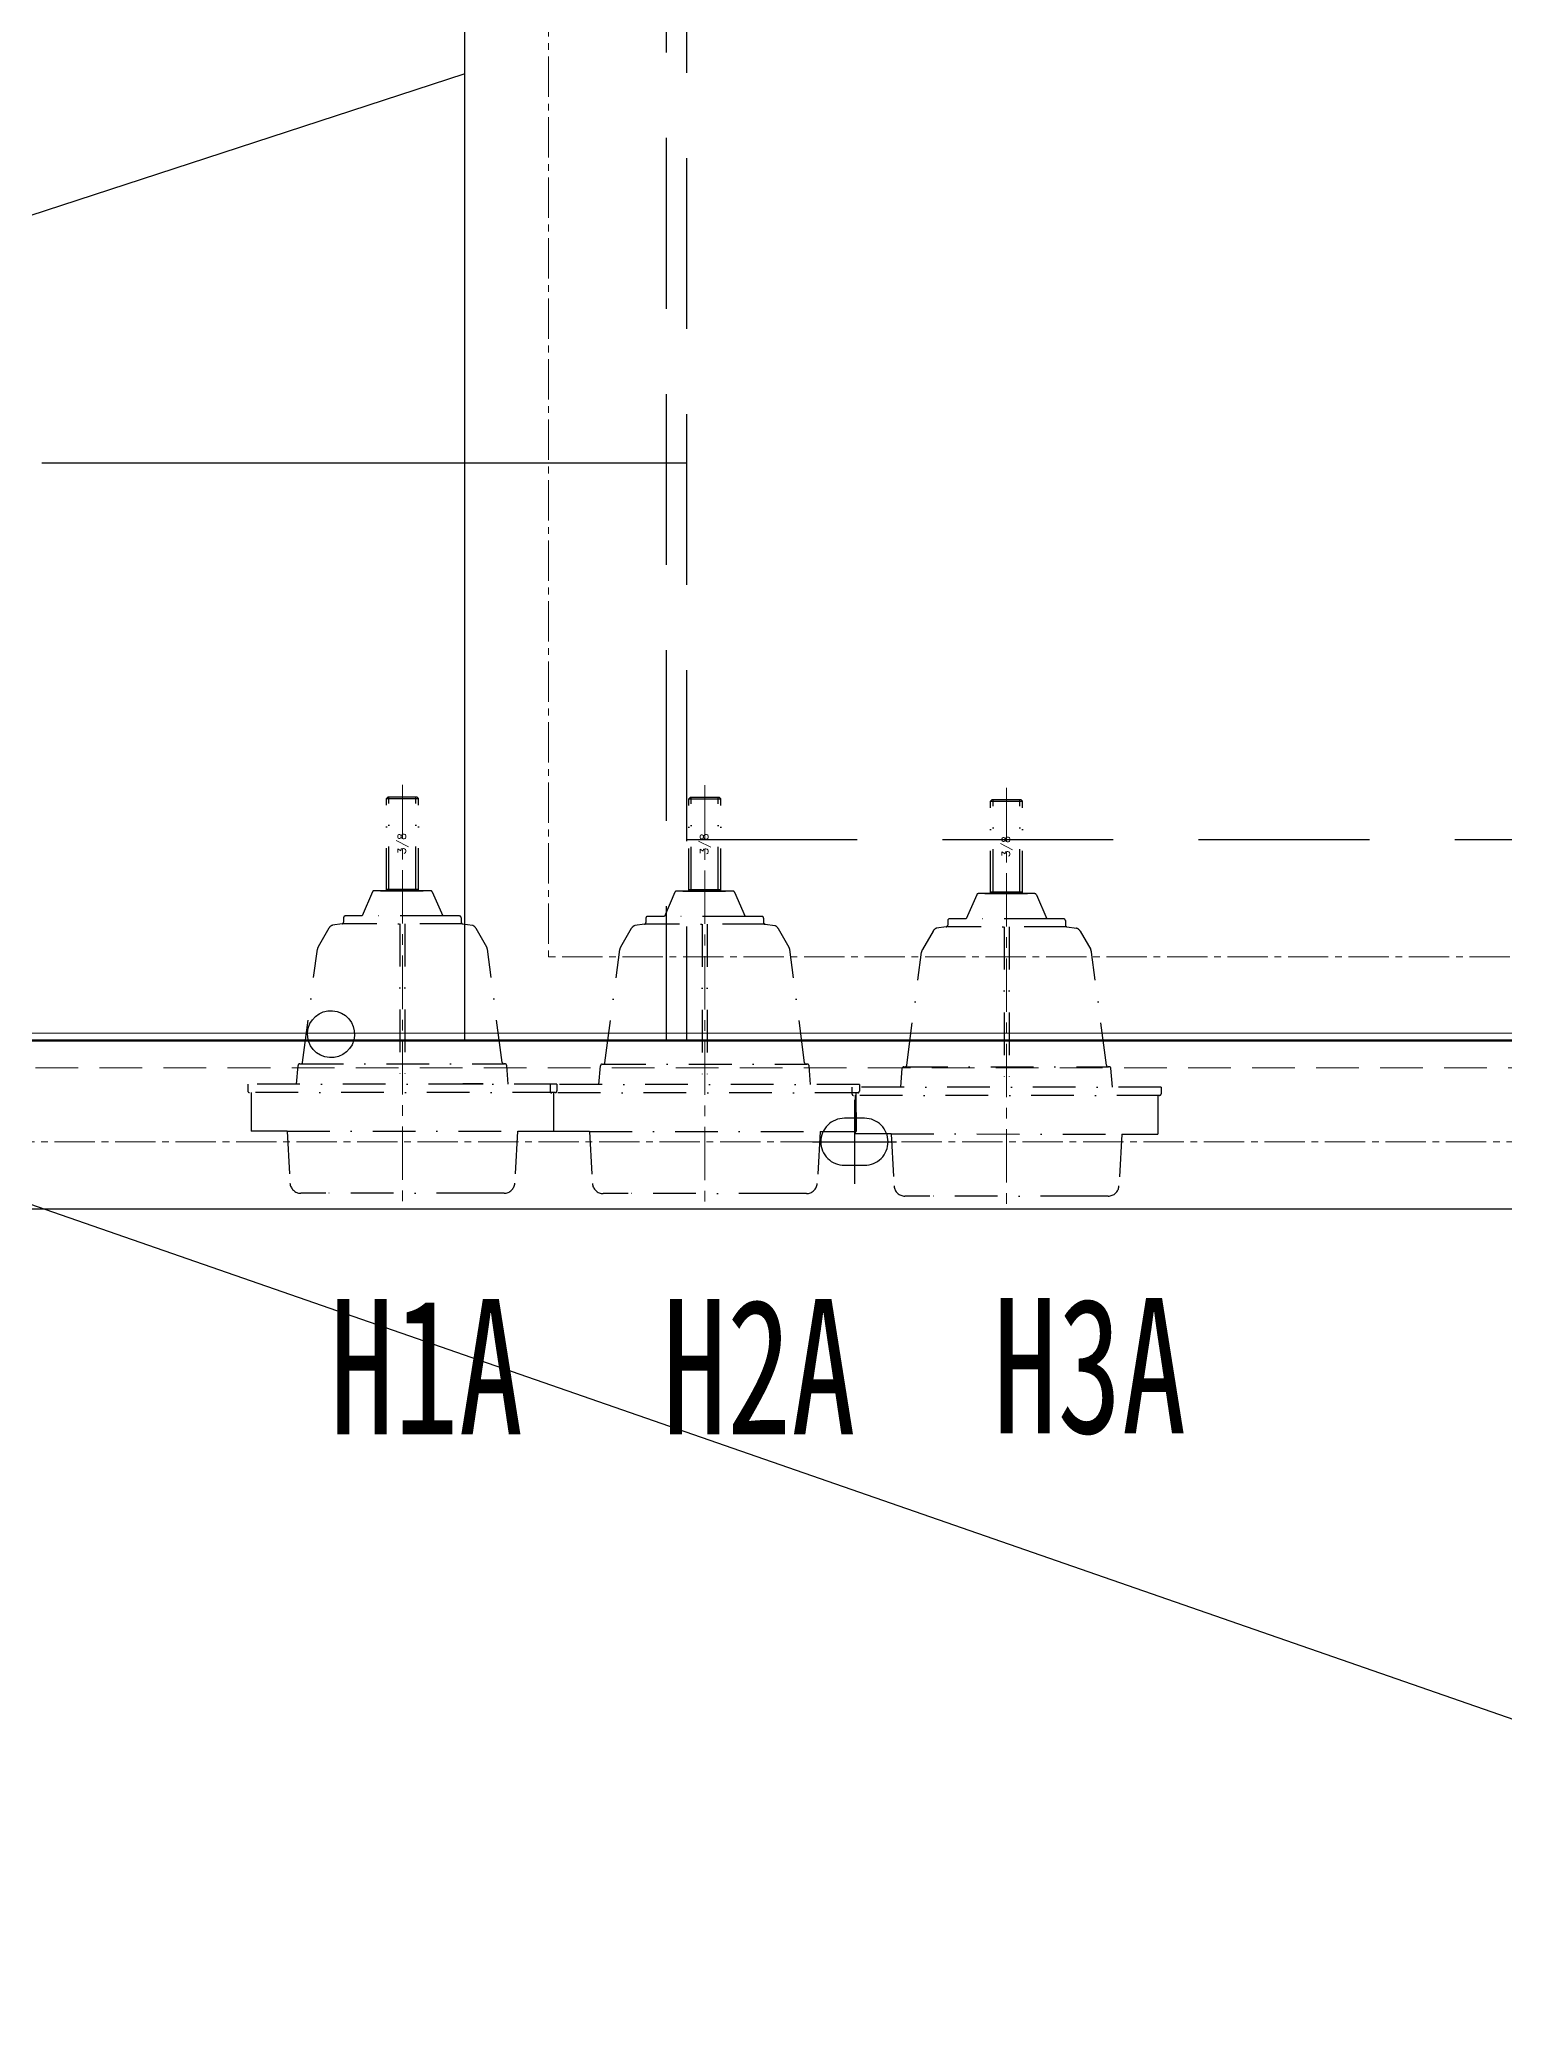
# Model space of a CAD drawing. Header units: millimetres. Extents: x -185079 to -2648, y 85916 to 249201.
# Drawn here: x -54465 to -54029, y 130030 to 130619 of the extents above; entities that cross this region are included whole.
import ezdxf
from ezdxf.enums import TextEntityAlignment as Align

# ---------------------------------------------------------------- set-up
doc = ezdxf.new("R2010")
doc.units = ezdxf.units.MM
for name, pattern in [('ACAD_ISO04W100', [30, 24, -3, 0, -3]), ('CENTER', [50.800000000000004, 31.75, -6.35, 6.35, -6.35]), ('DASHDOT', [25.4, 12.7, -6.35, 0, -6.35]), ('DASHED', [19.049999999999997, 12.7, -6.35]), ('HIDDEN', [9.524999999999999, 6.35, -3.175]), ('点画线', [18, 12, -2, 2, -2])]:
    doc.linetypes.add(name, pattern=pattern)
doc.layers.get('0').update_dxf_attribs({"color": 255, "linetype": 'DASHDOT'})
for name, color, linetype, lineweight in [('0.3实线', 4, 'Continuous', 30), ('04细虚线', 6, 'DASHED', 20), ('06细中心线', 1, 'ACAD_ISO04W100', 20), ('2细线层', 4, 'Continuous', 35), ('4虚线层', 6, 'DASHED', 35), ('中心线层', 1, '点画线', 18), ('粗实线', 7, 'Continuous', 25)]:
    doc.layers.add(name, color=color, linetype=linetype, lineweight=lineweight)
for name, color, linetype in [('01粗实线', 7, 'Continuous'), ('1', 4, 'Continuous'), ('2', 3, 'Continuous'), ('3', 6, 'HIDDEN')]:
    doc.layers.add(name, color=color, linetype=linetype)
doc.styles.add('NAME_NO', font='')
doc.styles.add('TXT', font='txt.shx', dxfattribs={"bigfont": 'gbcbig.shx'})
doc.styles.get('NAME_NO').set_extended_font_data('FangSong_GB2312')

msp = doc.modelspace()

# ---------------------------------------------------------------- linework, layer by layer
at = {"lineweight": 30, "extrusion": (-0.004685415688226632, -0.01745240643729067, 0.9998367168639969)}
for p, q in [((-54362.06936344418, 130392.9241061334, 2015.258958973367), (-54361.56940982628, 130393.4240299809, 2015.270028145476)), ((-54362.06711437771, 130365.4282945166, 2014.779023066078), (-54362.06936344418, 130392.9241061334, 2015.258958973367)), ((-54362.06936344418, 130392.9241061334, 2015.258958973367), (-54352.54446802834, 130392.9241061334, 2015.303594355982)), ((-54361.56940982628, 130393.4240299809, 2015.270028145476), (-54353.04450343047, 130393.4240299809, 2015.309977398683)), ((-54361.30466364205, 130365.9282183641, 2014.791322347158), (-54361.30691270852, 130393.4240299809, 2015.271258254446)), ((-54353.30475148177, 130365.9282183641, 2014.828811382425), (-54353.30700054824, 130393.4240299809, 2015.308747289713)), ((-54353.04450343047, 130393.4240299809, 2015.309977398683), (-54352.54446802834, 130392.9241061334, 2015.303594355982)), ((-54352.54221896188, 130365.4282945166, 2014.823658448694), (-54352.54446802834, 130392.9241061334, 2015.303594355982)), ((-54272.09861179248, 130392.8188416955, 2021.711240014823), (-54271.59865817457, 130393.3187655431, 2021.722309186933)), ((-54272.09636272601, 130365.3230300787, 2021.231304107535), (-54272.09861179248, 130392.8188416955, 2021.711240014823)), ((-54272.09861179248, 130392.8188416955, 2021.711240014823), (-54262.57371637664, 130392.8188416955, 2021.755875397439)), ((-54271.59865817457, 130393.3187655431, 2021.722309186933), (-54263.07375177877, 130393.3187655431, 2021.76225844014)), ((-54271.33391199035, 130365.8229539263, 2021.243603388614), (-54271.33616105682, 130393.3187655431, 2021.723539295903)), ((-54263.33399983007, 130365.8229539263, 2021.281092423882), (-54263.33624889654, 130393.3187655431, 2021.76102833117)), ((-54263.07375177877, 130393.3187655431, 2021.76225844014), (-54262.57371637664, 130392.8188416955, 2021.755875397439)), ((-54262.57146731018, 130365.3230300787, 2021.27593949015), (-54262.57371637664, 130392.8188416955, 2021.755875397439)), ((-54182.30154086813, 130392.066644979, 2065.225839522221), (-54181.80158725023, 130392.5665688266, 2065.23690869433)), ((-54182.29929180167, 130364.5708333622, 2064.745903614932), (-54182.30154086813, 130392.066644979, 2065.225839522221)), ((-54182.30154086813, 130392.066644979, 2065.225839522221), (-54172.77664545229, 130392.066644979, 2065.270474904836)), ((-54181.80158725023, 130392.5665688266, 2065.23690869433), (-54173.27668085443, 130392.5665688266, 2065.276857947537)), ((-54181.53684106601, 130365.0707572098, 2064.758202896011), (-54181.53909013247, 130392.5665688266, 2065.2381388033)), ((-54173.53692890572, 130365.0707572098, 2064.795691931279), (-54173.53917797219, 130392.5665688266, 2065.275627838567)), ((-54173.27668085443, 130392.5665688266, 2065.276857947537), (-54172.77664545229, 130392.066644979, 2065.270474904836)), ((-54172.77439638583, 130364.5708333622, 2064.790538997548), (-54172.77664545229, 130392.066644979, 2065.270474904836)), ((-54366.18502441592, 130365.1270330771, 2014.754467199139), (-54369.30392112129, 130357.9244589787, 2014.614128706115)), ((-54357.3046666698, 130365.4282945166, 2014.801340757386), (-54365.72622817816, 130365.4282945166, 2014.761875797013)), ((-54363.80459530003, 130365.4282945166, 2014.770880916231), (-54350.80473803957, 130365.4282945166, 2014.831800598541)), ((-54362.06715526983, 130365.9282183641, 2014.787749173484), (-54352.542259854, 130365.9282183641, 2014.832384556099)), ((-54348.88310516143, 130365.4282945166, 2014.840805717759), (-54357.3046666698, 130365.4282945166, 2014.801340757386)), ((-54348.42425963929, 130365.1270330771, 2014.837697355139), (-54345.30418464044, 130357.9244589787, 2014.726595811917)), ((-54276.21427276422, 130365.0217686392, 2021.206748240596), (-54279.33316946959, 130357.8191945408, 2021.066409747572)), ((-54267.3339150181, 130365.3230300787, 2021.253621798843), (-54275.75547652646, 130365.3230300787, 2021.21415683847)), ((-54273.83384364832, 130365.3230300787, 2021.223161957688), (-54260.83398638786, 130365.3230300787, 2021.284081639998)), ((-54272.09640361813, 130365.8229539263, 2021.24003021494), (-54262.57150820229, 130365.8229539263, 2021.284665597556)), ((-54258.91235350972, 130365.3230300787, 2021.293086759216), (-54267.3339150181, 130365.3230300787, 2021.253621798843)), ((-54258.45350798759, 130365.0217686392, 2021.289978396596), (-54255.33343298874, 130357.8191945408, 2021.178876853374)), ((-54186.41720183987, 130364.2695719228, 2064.721347747993), (-54189.53609854524, 130357.0669978243, 2064.581009254969)), ((-54177.53684409375, 130364.5708333622, 2064.76822130624), (-54185.95840560211, 130364.5708333622, 2064.728756345867)), ((-54184.03677272398, 130364.5708333622, 2064.737761465085), (-54171.03691546352, 130364.5708333622, 2064.798681147395)), ((-54182.29933269379, 130365.0707572098, 2064.754629722338), (-54172.77443727795, 130365.0707572098, 2064.799265104953)), ((-54169.11528258538, 130364.5708333622, 2064.807686266613), (-54177.53684409375, 130364.5708333622, 2064.76822130624)), ((-54168.65643706325, 130364.2695719228, 2064.804577903993), (-54165.53636206439, 130357.0669978243, 2064.693476360771)), ((-54374.80381983936, 130357.4245351311, 2014.579628886964), (-54374.80370881187, 130356.0671758661, 2014.555936353009)), ((-54369.30392112129, 130357.9244589787, 2014.614128706115), (-54374.30386622147, 130357.9244589787, 2014.590698059073)), ((-54345.30418464044, 130357.9244589787, 2014.726595811917), (-54369.30392112129, 130357.9244589787, 2014.614128706115)), ((-54340.30423954027, 130357.9244589787, 2014.75002645896), (-54345.30418464044, 130357.9244589787, 2014.726595811917)), ((-54339.80420413813, 130357.4245351311, 2014.743643416259), (-54339.80409311063, 130356.0671758661, 2014.719950882304)), ((-54284.83306818766, 130357.3192706932, 2021.03190992842), (-54284.83295716016, 130355.9619114282, 2021.008217394465)), ((-54279.33316946959, 130357.8191945408, 2021.066409747572), (-54284.33311456977, 130357.8191945408, 2021.042979100529)), ((-54255.33343298874, 130357.8191945408, 2021.178876853374), (-54279.33316946959, 130357.8191945408, 2021.066409747572)), ((-54250.33348788857, 130357.8191945408, 2021.202307500416), (-54255.33343298874, 130357.8191945408, 2021.178876853374)), ((-54249.83345248643, 130357.3192706932, 2021.195924457715), (-54249.83334145893, 130355.9619114282, 2021.172231923761)), ((-54195.03599726332, 130356.5670739767, 2064.546509435817), (-54195.03588623582, 130355.2097147118, 2064.522816901863)), ((-54189.53609854524, 130357.0669978243, 2064.581009254969), (-54194.53604364542, 130357.0669978243, 2064.557578607927)), ((-54165.53636206439, 130357.0669978243, 2064.693476360771), (-54189.53609854524, 130357.0669978243, 2064.581009254969)), ((-54160.53641696422, 130357.0669978243, 2064.716907007813), (-54165.53636206439, 130357.0669978243, 2064.693476360771)), ((-54160.03638156208, 130356.5670739767, 2064.710523965112), (-54160.03627053458, 130355.2097147118, 2064.686831431158)), ((-54379.16198309215, 130354.3036687923, 2014.504730223017), (-54382.35637681459, 130348.7690374507, 2014.393152306109)), ((-54375.24280816178, 130355.5709686301, 2014.545217229413), (-54378.13194152905, 130355.1767492458, 2014.524797027415)), ((-54339.3649125845, 130355.5709686301, 2014.713347537055), (-54374.80366822376, 130355.5709686301, 2014.547275118587)), ((-54358.05385213816, 130355.5709686301, 2014.625767786178), (-54358.04995352362, 130307.9087173143, 2013.793829229592)), ((-54356.55386860811, 130355.5709686301, 2014.632796980291), (-54356.54996993023, 130307.9079430522, 2013.800844909058)), ((-54339.3649125845, 130355.5709686301, 2014.713347537055), (-54336.47571472554, 130355.1767492458, 2014.720005640267)), ((-54335.44553033225, 130354.3036687923, 2014.709593427319), (-54332.25283666832, 130348.7712328254, 2014.627984877917)), ((-54289.19123144045, 130354.1984043544, 2020.957011264474), (-54292.38562516289, 130348.6637730128, 2020.845433347566)), ((-54285.27205651008, 130355.4657041922, 2020.99749827087), (-54288.16118987735, 130355.0714848079, 2020.977078068871)), ((-54249.3941609328, 130355.4657041922, 2021.165628578512), (-54284.83291657206, 130355.4657041922, 2020.999556160044)), ((-54268.08310048646, 130355.4657041922, 2021.078048827635), (-54268.07920187191, 130307.8034528764, 2020.246110271048)), ((-54266.5831169564, 130355.4657041922, 2021.085078021747), (-54266.57921827853, 130307.8026786143, 2020.253125950514)), ((-54249.3941609328, 130355.4657041922, 2021.165628578512), (-54246.50496307384, 130355.0714848079, 2021.172286681724)), ((-54245.47477868055, 130354.1984043544, 2021.161874468775), (-54242.28208501662, 130348.6659683875, 2021.080265919373)), ((-54199.3941605161, 130353.446207638, 2064.471610771871), (-54202.58855423854, 130347.9115762963, 2064.360032854963)), ((-54195.47498558573, 130354.7135074757, 2064.512097778267), (-54198.364118953, 130354.3192880915, 2064.491677576269)), ((-54159.59709000845, 130354.7135074757, 2064.680228085909), (-54195.03584564771, 130354.7135074757, 2064.514155667441)), ((-54178.28602956211, 130354.7135074757, 2064.592648335032), (-54178.28213094757, 130307.0512561599, 2063.760709778446)), ((-54176.78604603206, 130354.7135074757, 2064.599677529145), (-54176.78214735418, 130307.0504818978, 2063.767725457911)), ((-54159.59709000845, 130354.7135074757, 2064.680228085909), (-54156.70789214949, 130354.3192880915, 2064.686886189121)), ((-54155.6777077562, 130353.446207638, 2064.676473976172), (-54152.48501409227, 130347.913771671, 2064.59486542677)), ((-54386.99338172008, 130314.3664244968, 2013.770916026112), (-54382.60422288931, 130348.0334599544, 2014.37915116064)), ((-54327.60759823529, 130314.3664244968, 2014.049208548185), (-54332.00194918912, 130348.0305791089, 2014.616232281357)), ((-54297.02263006838, 130314.2611600589, 2020.223197067568), (-54292.63347123761, 130347.9281955165, 2020.831432202096)), ((-54237.63684658359, 130314.2611600589, 2020.501489589641), (-54242.03119753742, 130347.925314671, 2021.068513322814)), ((-54207.22555914403, 130313.5089633425, 2063.737796574966), (-54202.83640031327, 130347.1759988, 2064.346031709494)), ((-54147.83977565925, 130313.5089633425, 2064.016089097039), (-54152.23412661308, 130347.1731179545, 2064.583112830211)), ((-54388.78281471331, 130307.892080313, 2013.649519080508), (-54388.33688615138, 130313.4711030825, 2013.748992056344)), ((-54387.83852161578, 130313.9311603918, 2013.75935790107), (-54387.48914087864, 130313.9311603918, 2013.760995162394)), ((-54326.76238713326, 130313.9311603918, 2014.04557171364), (-54327.1117678704, 130313.9311603918, 2014.043934452316)), ((-54325.81896992702, 130307.892080313, 2013.944579044977), (-54326.26394733533, 130313.4711030825, 2014.039877074305)), ((-54298.81206306161, 130307.7868158751, 2020.101800121965), (-54298.36613449968, 130313.3658386446, 2020.201273097801)), ((-54297.86776996408, 130313.8258959539, 2020.211638942527), (-54297.51838922693, 130313.8258959539, 2020.213276203851)), ((-54236.79163548156, 130313.8258959539, 2020.497852755096), (-54237.1410162187, 130313.8258959539, 2020.496215493772)), ((-54235.84821827532, 130307.7868158751, 2020.396860086434), (-54236.29319568363, 130313.3658386446, 2020.492158115762)), ((-54209.01499213726, 130307.0346191587, 2063.616399629362), (-54208.56906357533, 130312.6136419282, 2063.715872605198)), ((-54208.07069903973, 130313.0736992374, 2063.726238449924), (-54207.72131830259, 130313.0736992374, 2063.727875711248)), ((-54146.99456455722, 130313.0736992374, 2064.012452262494), (-54147.34394529436, 130313.0736992374, 2064.010815001169)), ((-54146.05114735098, 130307.0346191587, 2063.911459593831), (-54146.49612475928, 130312.6136419282, 2064.006757623159)), ((-54311.30046547612, 130307.892080313, 2014.012615382687), (-54403.29945531936, 130307.892080313, 2013.581491477112)), ((-54403.29945531936, 130307.892080313, 2013.581491477112), (-54403.2992917509, 130305.8923849227, 2013.546587047491)), ((-54311.80025552554, 130305.3924610751, 2013.966641780957), (-54402.79925634876, 130305.3924610751, 2013.54020400479)), ((-54402.29926511011, 130305.4324549829, 2013.543245158086), (-54402.29832459141, 130293.9342064886, 2013.342544687766)), ((-54221.32971382442, 130307.7868158751, 2020.464896424144), (-54313.32870366766, 130307.7868158751, 2020.033772518568)), ((-54313.32870366766, 130307.7868158751, 2020.033772518568), (-54313.3285400992, 130305.7871204848, 2019.998868088947)), ((-54221.82950387384, 130305.2871966372, 2020.418922822414), (-54312.82850469706, 130305.2871966372, 2019.992485046246)), ((-54312.32851345841, 130305.3271905451, 2019.995526199543), (-54312.32757293971, 130293.8289420507, 2019.794825729222)), ((-54312.30025003557, 130305.3924610751, 2013.964298716253), (-54312.29930951686, 130293.8942125808, 2013.763598245932)), ((-54311.30046547612, 130307.892080313, 2014.012615382687), (-54311.30030190765, 130305.8923849227, 2013.977710953067)), ((-54131.53264290007, 130307.0346191587, 2063.979495931541), (-54223.53163274332, 130307.0346191587, 2063.548372025965)), ((-54223.53163274332, 130307.0346191587, 2063.548372025965), (-54223.53146917485, 130305.0349237684, 2063.513467596345)), ((-54132.0324329495, 130304.5349999208, 2063.933522329811), (-54223.03143377271, 130304.5349999208, 2063.507084553643)), ((-54222.53144253406, 130304.5749938286, 2063.51012570694), (-54222.53050201536, 130293.0767453343, 2063.30942523662)), ((-54222.32949838386, 130305.2871966372, 2020.41657975771), (-54222.32855786516, 130293.7889481429, 2020.215879287389)), ((-54221.32971382442, 130307.7868158751, 2020.464896424144), (-54221.32955025595, 130305.7871204848, 2020.429991994523)), ((-54132.53242745952, 130304.5349999208, 2063.931179265107), (-54132.53148694082, 130293.0367514265, 2063.730478794786)), ((-54131.53264290007, 130307.0346191587, 2063.979495931541), (-54131.5324793316, 130305.0349237684, 2063.944591501921)), ((-54391.59953468014, 130293.9342064886, 2013.3926811523), (-54402.29832459141, 130293.9342064886, 2013.342544687766)), ((-54391.59953468014, 130293.9342064886, 2013.3926811523), (-54390.73937278105, 130278.4592541782, 2013.126592763291)), ((-54391.59953468014, 130293.9342064886, 2013.3926811523), (-54322.99468799024, 130293.8942125808, 2013.713477768013)), ((-54322.9994113338, 130293.8942153344, 2013.713455681634), (-54323.85570774864, 130278.4597097871, 2013.440029667151)), ((-54322.99468799024, 130293.8942125808, 2013.713477768013), (-54312.29930951686, 130293.8942125808, 2013.763598245932)), ((-54301.62878302843, 130293.8289420507, 2019.844962193757), (-54312.32757293971, 130293.8289420507, 2019.794825729222)), ((-54301.62878302843, 130293.8289420507, 2019.844962193757), (-54300.76862112935, 130278.3539897404, 2019.578873804748)), ((-54301.62878302843, 130293.8289420507, 2019.844962193757), (-54233.02393633854, 130293.7889481429, 2020.165758809469)), ((-54233.0286596821, 130293.7889508965, 2020.165736723091), (-54233.88495609694, 130278.3544453492, 2019.892310708608)), ((-54233.02393633854, 130293.7889481429, 2020.165758809469), (-54222.32855786516, 130293.7889481429, 2020.215879287389)), ((-54211.83171210409, 130293.0767453343, 2063.359561701154), (-54222.53050201536, 130293.0767453343, 2063.30942523662)), ((-54211.83171210409, 130293.0767453343, 2063.359561701154), (-54210.971550205, 130277.6017930239, 2063.093473312145)), ((-54211.83171210409, 130293.0767453343, 2063.359561701154), (-54143.2268654142, 130293.0367514265, 2063.680358316867)), ((-54143.23158875775, 130293.03675418, 2063.680336230488), (-54144.08788517259, 130277.6022486327, 2063.406910216005)), ((-54143.2268654142, 130293.0367514265, 2063.680358316867), (-54132.53148694082, 130293.0367514265, 2063.730478794786)), ((-54380.10766837024, 130275.4370241283, 2013.123661052052), (-54387.5440767256, 130275.4370241283, 2013.088812697531)), ((-54334.4869429927, 130275.4370241283, 2013.337448022251), (-54380.10766837024, 130275.4370241283, 2013.123661052052)), ((-54327.05053460475, 130275.4370241283, 2013.372296376924), (-54334.4869429927, 130275.4370241283, 2013.337448022251)), ((-54290.13691671854, 130275.3317596904, 2019.575942093509), (-54297.5733250739, 130275.3317596904, 2019.541093738987)), ((-54244.516191341, 130275.3317596904, 2019.789729063708), (-54290.13691671854, 130275.3317596904, 2019.575942093509)), ((-54237.07978295305, 130275.3317596904, 2019.824577418381), (-54244.516191341, 130275.3317596904, 2019.789729063708)), ((-54200.33984579419, 130274.5795629739, 2063.090541600905), (-54207.77625414955, 130274.5795629739, 2063.055693246385)), ((-54154.71912041665, 130274.5795629739, 2063.304328571105), (-54200.33984579419, 130274.5795629739, 2063.090541600905)), ((-54147.2827120287, 130274.5795629739, 2063.339176925778), (-54154.71912041665, 130274.5795629739, 2063.304328571105))]:
    msp.add_line(p, q, dxfattribs=at)
at = {"color": 1, "linetype": 'CENTER', "lineweight": 18, "ltscale": 0.5, "extrusion": (-0.004685415688226632, -0.01745240643729067, 0.9998367168639969)}
for p, q in [((-54357.30724304593, 130396.9256085781, 2015.351122382745), (-54357.29706032877, 130272.4374810428, 2013.17819789272)), ((-54267.33649139423, 130396.8203441402, 2021.803403424202), (-54267.32630867707, 130272.3322166049, 2019.630478934177)), ((-54177.53942046988, 130396.0681474237, 2065.318002931599), (-54177.52923775272, 130271.5800198884, 2063.145078441574))]:
    msp.add_line(p, q, dxfattribs=at)
at = {"extrusion": (-0.004685415688226632, -0.01745240643729067, 0.9998367168639969)}
for p, q in [((-54387.48914087864, 130313.9311603918, 2013.760995162394), (-54326.93707750183, 130313.9311603918, 2014.044753082978)), ((-54297.51838922693, 130313.8258959539, 2020.213276203851), (-54236.96632585013, 130313.8258959539, 2020.497034124434)), ((-54207.72131830259, 130313.0736992374, 2063.727875711248), (-54147.16925492579, 130313.0736992374, 2064.011633631832))]:
    msp.add_line(p, q, dxfattribs=at)
at = {"lineweight": 30, "extrusion": (-0.004685415688226632, -0.01745240643729067, 0.9998367168639969)}
for centre, radius, start, end in [((-86308.32867966397, 111828.3431307052, -6.0315142364027), 0.4999999999999999, 105.030083091922, 171.6152582037708), ((-86292.06158463418, 111832.7110412103, -6.0315142364027), 0.4999999999999999, 38.44490798106105, 105.0300830931), ((-86221.40759762152, 111851.6824858068, 2.854676495189779e-09), 0.4999999999999999, 105.0300830898791, 171.6152582018779), ((-86205.14050259173, 111856.050396312, 2.854449121514335e-09), 0.4999999999999999, 38.44490797898743, 105.0300830898791), ((-86134.4865155789, 111875.0218409085, 43.09988534793274), 0.4999999999999999, 105.0300830894466, 171.6152582035277), ((-86118.21942054911, 111879.3897514137, 43.09988534793274), 0.4999999999999999, 38.44490798029345, 105.0300830890142), ((-86314.66732142192, 111818.8703093374, -6.0315142364027), 0.4999999999999999, 105.0300830906247, 195.0300830898791), ((-86281.83046820585, 111827.6873990425, -6.0315142364027), 0.4999999999999999, 15.03008309310004, 105.0300830926676), ((-86227.74623937946, 111842.2096644391, 2.854221747838892e-09), 0.4999999999999999, 105.0300830926676, 195.0300830910571), ((-86194.9093861634, 111851.0267541442, 2.854221747838892e-09), 0.4999999999999999, 15.03008309148954, 105.0300830931), ((-86140.82515733683, 111865.5490195408, 43.09988534793297), 0.4999999999999999, 105.0300830931, 195.0300830910571), ((-86107.98830412078, 111874.3661092459, 43.09988534793251), 0.4999999999999999, 15.03008309310004, 105.0300830935325), ((-86316.617844486, 111814.0798173377, -6.031514236402472), 2, 125.5861283119306, 165.0484437227321), ((-86315.2810588266, 111817.2998597456, -6.031514236402472), 0.4999999999999999, 292.020912644183, 15.03008309105711), ((-86280.51262600959, 111826.6356017862, -6.031514236402472), 0.4999999999999999, 195.0300830906247, 278.0392535383966), ((-86277.74268952582, 111824.5182636263, -6.031514236402472), 2, 45.01172246089367, 84.47403787230381), ((-86229.69676244355, 111837.4191724394, 2.854449121514335e-09), 2, 125.586128311688, 165.0484437231349), ((-86228.35997678415, 111840.6392148473, 2.854449121514335e-09), 0.4999999999999999, 292.0209126451037, 15.03008308944666), ((-86193.59154396714, 111849.9749568879, 2.854221747838892e-09), 0.4999999999999999, 195.0300830922351, 278.0392535381633), ((-86190.82160748338, 111847.857618728, 2.854221747838892e-09), 2, 45.01172246059896, 84.47403787184872), ((-86142.77568040093, 111860.758527541, 43.09988534793297), 2, 125.586128311688, 165.0484437231349), ((-86141.43889474153, 111863.9785699489, 43.09988534793297), 0.4999999999999999, 292.0209126457289, 15.03008309266756), ((-86106.67046192451, 111873.3143119896, 43.09988534793274), 0.4999999999999999, 195.0300830890142, 278.0392535386297), ((-86103.90052544075, 111871.1969738296, 43.09988534793297), 2, 45.01172246059896, 84.47403787184872), ((-86318.26643139572, 111807.91086044, -6.031514236402245), 2, 165.2163324117022, 187.5987762949369), ((-86273.2246977871, 111820.0021202313, -6.0315142364027), 2, 22.46149106294493, 45.0117224608938), ((-86231.34534935327, 111831.2502155417, 2.854449121514335e-09), 2, 165.2163324121052, 187.598776294992), ((-86186.30361574463, 111843.341475333, 2.854449121514335e-09), 2, 22.46149106310419, 45.01172246148336), ((-86144.42426731065, 111854.5895706434, 43.09988534793274), 2, 165.2163324121052, 187.5987762945788), ((-86099.38253370202, 111866.6808304347, 43.09988534793274), 2, 22.46149106294493, 45.0117224608938), ((-86316.33222113815, 111772.8646960648, -6.031514236402472), 0.4999999999999999, 105.0300830898791, 190.4561618327658), ((-86316.25411524854, 111773.9210904278, -6.031514236402472), 0.4999999999999999, 285.0300830926676, 7.598675121901443), ((-86257.94162394878, 111789.5786951116, -6.031514236402472), 0.4999999999999999, 202.4614910642599, 285.0300830922351), ((-86257.34486572357, 111788.7035098736, -6.031514236402472), 0.4999999999999999, 19.6040043520146, 105.0300830931), ((-86229.41113909568, 111796.2040511665, 2.854449121514335e-09), 0.4999999999999999, 105.0300830914896, 190.4561618324632), ((-86229.33303320609, 111797.2604455295, 2.854449121514335e-09), 0.4999999999999999, 285.0300830926676, 7.59867512024855), ((-86171.02054190633, 111812.9180502133, 2.854449121514335e-09), 0.4999999999999999, 202.4614910642599, 285.0300830922351), ((-86170.42378368112, 111812.0428649753, 2.854449121514335e-09), 0.4999999999999999, 19.6040043520146, 105.0300830931), ((-86142.49005705306, 111819.5434062682, 43.09988534793229), 0.4999999999999999, 105.030083091922, 190.456161834103), ((-86142.41195116346, 111820.5998006312, 43.09988534793251), 0.4999999999999999, 285.0300830918027, 7.598675118595705), ((-86084.0994598637, 111836.2574053149, 43.09988534793251), 0.4999999999999999, 202.4614910642599, 285.0300830926676), ((-86083.5027016385, 111835.382220077, 43.09988534793229), 0.4999999999999999, 19.60400435358547, 105.0300830926676), ((-86328.82666004715, 111761.7027072389, -6.031514236402245), 0.4999999999999999, 195.0300830910571, 285.0300830914896), ((-86241.9055780047, 111785.0420623406, 2.854449121514335e-09), 0.4999999999999999, 195.0300830926675, 285.0300830931001), ((-86240.93978820418, 111785.3013885084, -6.031514236402472), 0.4999999999999999, 285.0300830914896, 15.03008309310004), ((-86154.98449596208, 111808.3814174423, 43.09988534793274), 0.4999999999999999, 195.0300830910571, 285.0300830914896), ((-86154.01870616173, 111808.6407436101, 2.854676495189779e-09), 0.4999999999999999, 285.0300830931001, 15.03008309310004), ((-86067.09762411911, 111831.9800987117, 43.09988534793229), 0.4999999999999999, 285.0300830931001, 15.03008309148954), ((-86307.02633651369, 111739.3307525643, -6.031514236402245), 3.2, 198.2064256398809, 285.0300830920785), ((-86248.60164903794, 111755.0184832697, -6.0315142364027), 3.2, 285.0300830920111, 11.86191195194896), ((-86220.10525447124, 111762.670107666, 2.854676495189779e-09), 3.2, 198.2064256399623, 285.0300830920785), ((-86161.68056699549, 111778.3578383714, 2.854221747838892e-09), 3.2, 285.0300830920111, 11.86191195164043), ((-86133.18417242862, 111786.0094627677, 43.09988534793229), 3.2, 198.2064256399623, 285.0300830920785), ((-86074.75948495287, 111801.6971934731, 43.09988534793251), 3.2, 285.0300830920111, 11.86191195169397)]:
    msp.add_arc(centre, radius, start, end, dxfattribs=at)
at = {"layer": '0.3实线', "lineweight": -3, "ltscale": 2, "extrusion": (-0.004685415688226644, -0.01745240643729064, 0.9998367168639968), "elevation": -301.6990633298387}
msp.add_lwpolyline([(-86160.70330179321, 111785.8169613223), (-86160.70330179321, 111785.8169613223, 0.4142135623730141), (-86152.1274900153, 111780.8717158936), (-86146.33275121245, 111782.4276729004, 0.4142135623731761), (-86141.38750578374, 111791.0034846783), (-86141.38750578374, 111791.0034846783, 0.4142135623731661), (-86149.96331756163, 111795.948730107), (-86155.75805636446, 111794.3927731002, 0.4142135623731758)], format="xyb", close=True, dxfattribs=at)
at = {"layer": '01粗实线', "color": 2, "lineweight": -3, "ltscale": 20, "extrusion": (-0.004685415688226634, -0.01745240643729067, 0.9998367168639968)}
msp.add_line((-52867.80632182639, 130320.7415336743, 1725.285546016996), (-54357.75216209405, 130320.7415336743, 1718.30339033412), dxfattribs=at)
at = {"layer": '04细虚线', "linetype": 'DASHED', "extrusion": (-0.004685415688226634, -0.01745240643729067, 0.9998367168639968)}
msp.add_line((-54599.78665025403, 130312.7427521131, 1717.029552163105), (-52625.80832470373, 130312.7427521131, 1726.279971615354), dxfattribs=at)
at = {"layer": '06细中心线', "lineweight": -3, "ltscale": 2, "extrusion": (0.01276775579843763, -0.02213497244183895, 0.9996734603893767)}
for p, q in [((-54222.79001275069, 130303.2441990091, 1718.630426909378), (-54222.7879681448, 130278.2480066302, 1718.194121539116)), ((-54235.2888531982, 130290.7461028197, 1718.353697606642), (-54210.2891276973, 130290.7461028197, 1718.470850841853))]:
    msp.add_line(p, q, dxfattribs=at)
at = {"layer": '1', "lineweight": -3, "ltscale": 3, "transparency": 33554687, "extrusion": (-0.004685415688226634, -0.01745240643729067, 0.9998367168639968)}
for p, q in [((-52610.80930724552, 130322.7412290644, 1726.524785704578), (-54614.78733259151, 130323.0981458592, 1717.140012307496)), ((-52612.80912171713, 130320.7415336741, 1726.48050901614), (-54612.78719098293, 130321.0984504688, 1717.114480136691))]:
    msp.add_line(p, q, dxfattribs=at)
at = {"layer": '1', "color": 3, "lineweight": -3, "ltscale": 2, "extrusion": (-0.004685415688226648, -0.01745240643729063, 0.9998367168639968), "elevation": 1.311263986281119e-08}
msp.add_lwpolyline([(-89340.74435583597, 116693.2017122206), (-79605.60479144276, 119307.2036772036), (-77739.80294518075, 112358.532017356), (-87474.94250957393, 109744.530052373)], close=True, dxfattribs=at)
at = {"layer": '1', "lineweight": -3, "ltscale": 2, "extrusion": (-0.004685415688226648, -0.01745240643729063, 0.9998367168639968), "elevation": 1.311264075806094e-08}
msp.add_lwpolyline([(-87231.2481748564, 109916.2399077064), (-77857.25883072625, 112433.2686984296), (-79666.37327405855, 119170.8235395233), (-89040.36261818874, 116653.7947488001), (-87231.2481748564, 109916.2399077064)], dxfattribs=at)
at = {"layer": '1', "lineweight": -3, "ltscale": 2, "extrusion": (-0.009368587549676611, -0.03489930510489453, 0.9993469207790253)}
msp.add_circle((-86307.49181730015, 111788.8359298768, -1441.526468420699), 6.99999999999994, dxfattribs=at)
at = {"layer": '2', "extrusion": (-0.004685415688226634, -0.01745240643729067, 0.9998367168639968)}
msp.add_line((-55076.47469123625, 130367.8685652401, 1715.757941000715), (-54338.96147575235, 130608.520342549, 1723.414699837861), dxfattribs=at)
at = {"layer": '2', "color": 2, "lineweight": -3, "ltscale": 20, "extrusion": (-0.004685415688226634, -0.01745240643729067, 0.9998367168639968)}
for p, q in [((-54272.78607653133, 130492.7057277561, 1721.703235909608), (-54464.53743413313, 130492.705727756, 1720.804654367249)), ((-54614.78733259149, 130323.0981458593, 1717.1400123075), (-52610.97744984124, 129627.4579382496, 1335.613846042291)), ((-54272.77201042879, 130320.7415336743, 1718.70162269455), (-52952.78647349159, 130320.7415336743, 1724.887313656568))]:
    msp.add_line(p, q, dxfattribs=at)
at = {"layer": '2细线层', "lineweight": -3, "ltscale": 3}
msp.add_line((-54338.83556815999, 131106.6218220671, 1732.109778994633), (-54338.77128575129, 130320.7415336742, 1718.392338153592), dxfattribs=at)
at = {"layer": '3', "ltscale": 8}
for p, q in [((-54278.83131990379, 131046.6309603577, 1731.343813870508), (-54278.77194454916, 130320.7415336742, 1718.673505918097)), ((-54272.83089507815, 131040.6318741868, 1731.267217358098), (-54272.77201042888, 130320.7415336743, 1718.701622694549))]:
    msp.add_line(p, q, dxfattribs=at)
at = {"layer": '3', "ltscale": 8, "extrusion": (-0.004685415688226634, -0.01745240643729067, 0.9998367168639968)}
msp.add_line((-54272.77691748296, 130380.7323953836, 1719.748755583179), (-52952.79138054567, 130380.7323953837, 1725.934446545197), dxfattribs=at)
at = {"layer": '4虚线层', "ltscale": 2, "extrusion": (-0.004685415688226634, -0.01745240643729067, 0.9998367168639968)}
msp.add_line((-54333.29473189147, 130308.0106160163, 2012.256399418466), (-54339.29466601167, 130308.0106160163, 2012.228282642016), dxfattribs=at)
at = {"layer": '中心线层'}
for p, q in [((-54313.83379805322, 131081.6256296882, 1731.790626859581), (-54313.77360485626, 130345.7377260532, 1718.945796759066)), ((-52911.78896827573, 130345.7377260532, 1725.515750332578), (-54313.77360485626, 130345.7377260532, 1718.94579675907))]:
    msp.add_line(p, q, dxfattribs=at)
at = {"layer": '中心线层', "extrusion": (-0.004685415688226634, -0.01745240643729067, 0.9998367168639968)}
msp.add_line((-54604.784796101, 130290.7461028197, 1716.622172790233), (-52612.80666819008, 130290.7461028197, 1725.956942571833), dxfattribs=at)
at = {"layer": '粗实线', "extrusion": (-0.004685415688226634, -0.01745240643729067, 0.9998367168639968)}
for p, q in [((-54607.78721668821, 130320.7415336743, 1717.131680846322), (-52617.80906681731, 130320.7415336744, 1726.457078369106)), ((-54612.78307257663, 130270.7491489165, 1716.235639458756), (-52612.80503250535, 130270.7491489166, 1725.607898275623))]:
    msp.add_line(p, q, dxfattribs=at)

# ---------------------------------------------------------------- texts
at = {"lineweight": 30, "extrusion": (-0.004685415688226632, -0.01745240643729067, 0.9998367168639969), "style": 'TXT'}
for p in [(-86303.95536158212, 111844.5310380646, -6.031514236402927), (-86303.95536158212, 111844.5310380646, -6.031514236402927), (-86217.03427953967, 111867.8703931663, 2.853994374163449e-09), (-86217.03427953967, 111867.8703931663, 2.853994374163449e-09), (-86130.11319749705, 111891.209748268, 43.0998853479332), (-86130.11319749705, 111891.209748268, 43.0998853479332)]:
    msp.add_text('3/8', height=2.381250000000001, rotation=105.0300830919115, dxfattribs=at).set_placement(p, align=Align.MIDDLE)
at = {"color": 1, "extrusion": (-0.004685415688226634, -0.01745240643729067, 0.9998367168639968), "style": 'NAME_NO', "width": 0.7}
for s, p in [('H1A', (-86256.7005551762, 111661.6956624678, -1910.66770460264)), ('H2A', (-86161.12628985275, 111687.3585012698, -1910.222522308842)), ('H3A', (-86066.1257497484, 111712.8672879558, -1909.77734001504))]:
    msp.add_text(s, height=40.27037565191124, rotation=15.03008309191154, dxfattribs=at).set_placement(p, align=Align.MIDDLE)

doc.saveas('drawing.dxf')
